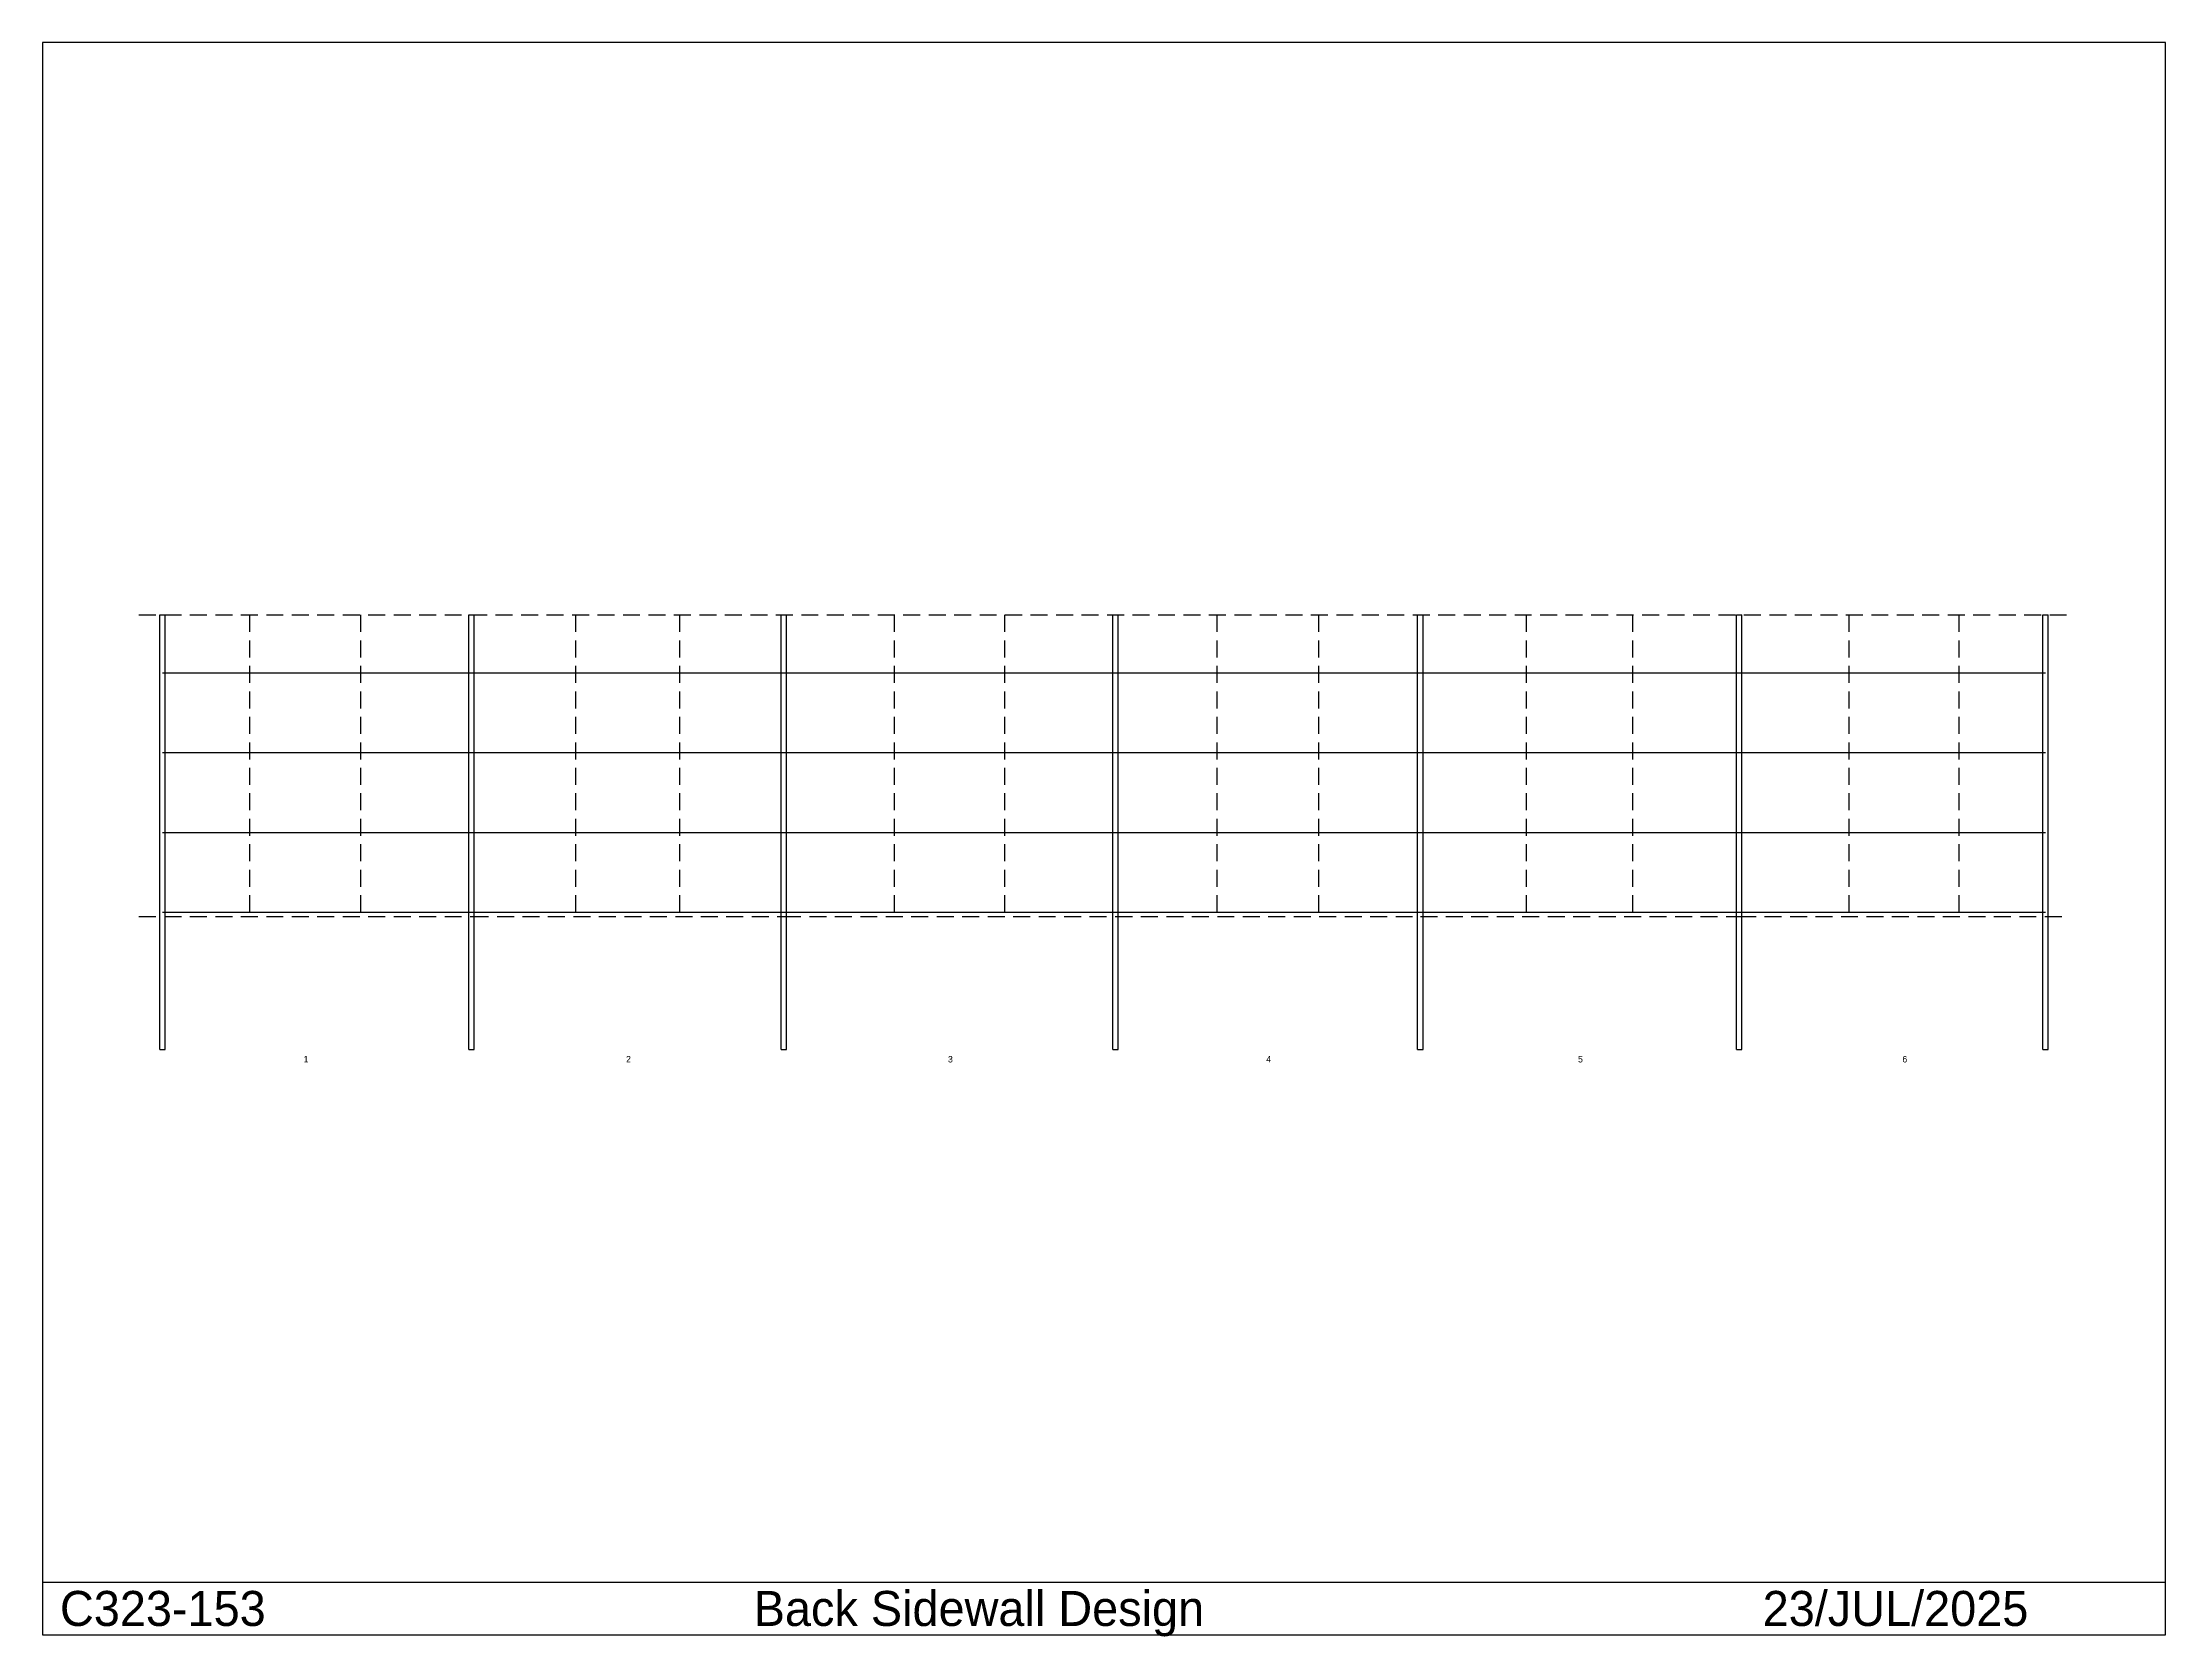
# Model space of a CAD drawing. Extents: x -1814 to 38084, y -11032 to 18924.
import ezdxf

# ---------------------------------------------------------------- set-up
doc = ezdxf.new("R2010")
doc.units = 0
doc.linetypes.add('CONTIN', pattern=[0])
doc.linetypes.add('DASHED', pattern=[478.75, 319.17, -159.58])
doc.layers.get('0').update_dxf_attribs({"linetype": 'CONTIN'})
for name, color, linetype in [('2', 7, 'CONTIN'), ('21', 7, 'CONTIN'), ('4', 5, 'CONTIN'), ('6', 5, 'DASHED'), ('8', 5, 'DASHED')]:
    doc.layers.add(name, color=color, linetype=linetype)

msp = doc.modelspace()

# ---------------------------------------------------------------- linework, layer by layer
for p, q in [((38083.5, 18924.455), (-1813.501, 18924.455)), ((-1813.501, 18924.455), (-1813.501, -10998.296)), ((38083.5, -10998.296), (38083.5, 18924.455)), ((-1813.501, -10010.845), (38083.5, -10010.845)), ((-1813.501, -10998.296), (38083.5, -10998.296))]:
    msp.add_line(p, q)
at = {"layer": '2'}
for p, q in [((440, 7080), (6250, 7080)), ((6250, 7080), (12120, 7080)), ((12120, 7080), (18350, 7080)), ((18350, 7080), (24079.998, 7080)), ((24079.998, 7080), (30069.998, 7080)), ((30069.998, 7080), (35830, 7080)), ((440, 5580), (6250, 5580)), ((6250, 5580), (12120, 5580)), ((12120, 5580), (18350, 5580)), ((18350, 5580), (24079.998, 5580)), ((24079.998, 5580), (30069.998, 5580)), ((30069.998, 5580), (35830, 5580)), ((440, 4080), (6250, 4080)), ((6250, 4080), (12120, 4080)), ((12120, 4080), (18350, 4080)), ((18350, 4080), (24079.998, 4080)), ((24079.998, 4080), (30069.998, 4080)), ((30069.998, 4080), (35830, 4080)), ((440, 2580), (6250, 2580)), ((6250, 2580), (12120, 2580)), ((12120, 2580), (18350, 2580)), ((18350, 2580), (24079.998, 2580)), ((24079.998, 2580), (30069.998, 2580)), ((30069.998, 2580), (35830, 2580))]:
    msp.add_line(p, q, dxfattribs=at)
at = {"layer": '4'}
for p, q in [((389.2, 0), (389.2, 8170)), ((389.2, 8170), (490.8, 8170)), ((490.8, 0), (490.8, 8170)), ((6199.2, 0), (6199.2, 8170)), ((6199.2, 8170), (6300.8, 8170)), ((6300.8, 0), (6300.8, 8170)), ((12069.2, 0), (12069.2, 8170)), ((12069.2, 8170), (12170.801, 8170)), ((12170.801, 0), (12170.801, 8170)), ((18299.199, 0), (18299.199, 8170)), ((18299.199, 8170), (18400.801, 8170)), ((18400.801, 0), (18400.801, 8170)), ((24029.199, 0), (24029.199, 8170)), ((24029.199, 8170), (24130.799, 8170)), ((24130.799, 0), (24130.799, 8170)), ((30019.199, 0), (30019.199, 8170)), ((30019.199, 8170), (30120.797, 8170)), ((30120.797, 0), (30120.797, 8170)), ((35779.199, 0), (35779.199, 8170)), ((35779.199, 8170), (35880.801, 8170)), ((35880.801, 0), (35880.801, 8170)), ((389.2, 0), (490.8, 0)), ((6199.2, 0), (6300.8, 0)), ((12069.2, 0), (12170.801, 0)), ((18299.199, 0), (18400.801, 0)), ((24029.199, 0), (24130.799, 0)), ((30019.199, 0), (30120.797, 0)), ((35779.199, 0), (35880.801, 0))]:
    msp.add_line(p, q, dxfattribs=at)
at = {"layer": '6'}
for p, q in [((2083.333, 2580), (2083.333, 8170)), ((4166.667, 2580), (4166.667, 8170)), ((8206.667, 2580), (8206.667, 8170)), ((10163.334, 2580), (10163.334, 8170)), ((14196.667, 2580), (14196.667, 8170)), ((16273.334, 2580), (16273.334, 8170)), ((20260, 2580), (20260, 8170)), ((22170, 2580), (22170, 8170)), ((26076.666, 2580), (26076.666, 8170)), ((28073.332, 2580), (28073.332, 8170)), ((32136.664, 2580), (32136.664, 8170)), ((34203.332, 2580), (34203.332, 8170))]:
    msp.add_line(p, q, dxfattribs=at)
at = {"layer": '8'}
for p, q in [((0, 8170), (36270, 8170)), ((0, 2500), (6250, 2500)), ((6250, 2500), (12120, 2500)), ((12120, 2500), (18350, 2500)), ((18350, 2500), (24079.998, 2500)), ((24079.998, 2500), (30069.998, 2500)), ((30069.998, 2500), (36270, 2500))]:
    msp.add_line(p, q, dxfattribs=at)

# ---------------------------------------------------------------- texts
for s, p in [('C323-153', (-1484.351, -10833.721)), ('Back Sidewall Design', (11551.994, -10833.721)), ('23/JUL/2025', (30513.043, -10833.721))]:
    msp.add_text(s, height=658.301).set_placement(p)
at = {"layer": '21'}
for s, p in [('  1', (3003.08, -243.84)), ('  2', (9063.081, -243.84)), ('  3', (15113.079, -243.84)), ('  4', (21093.078, -243.84)), ('  5', (26953.076, -243.84)), ('  6', (33048.078, -243.84))]:
    msp.add_text(s, height=121.92, dxfattribs=at).set_placement(p)

doc.saveas('drawing.dxf')
